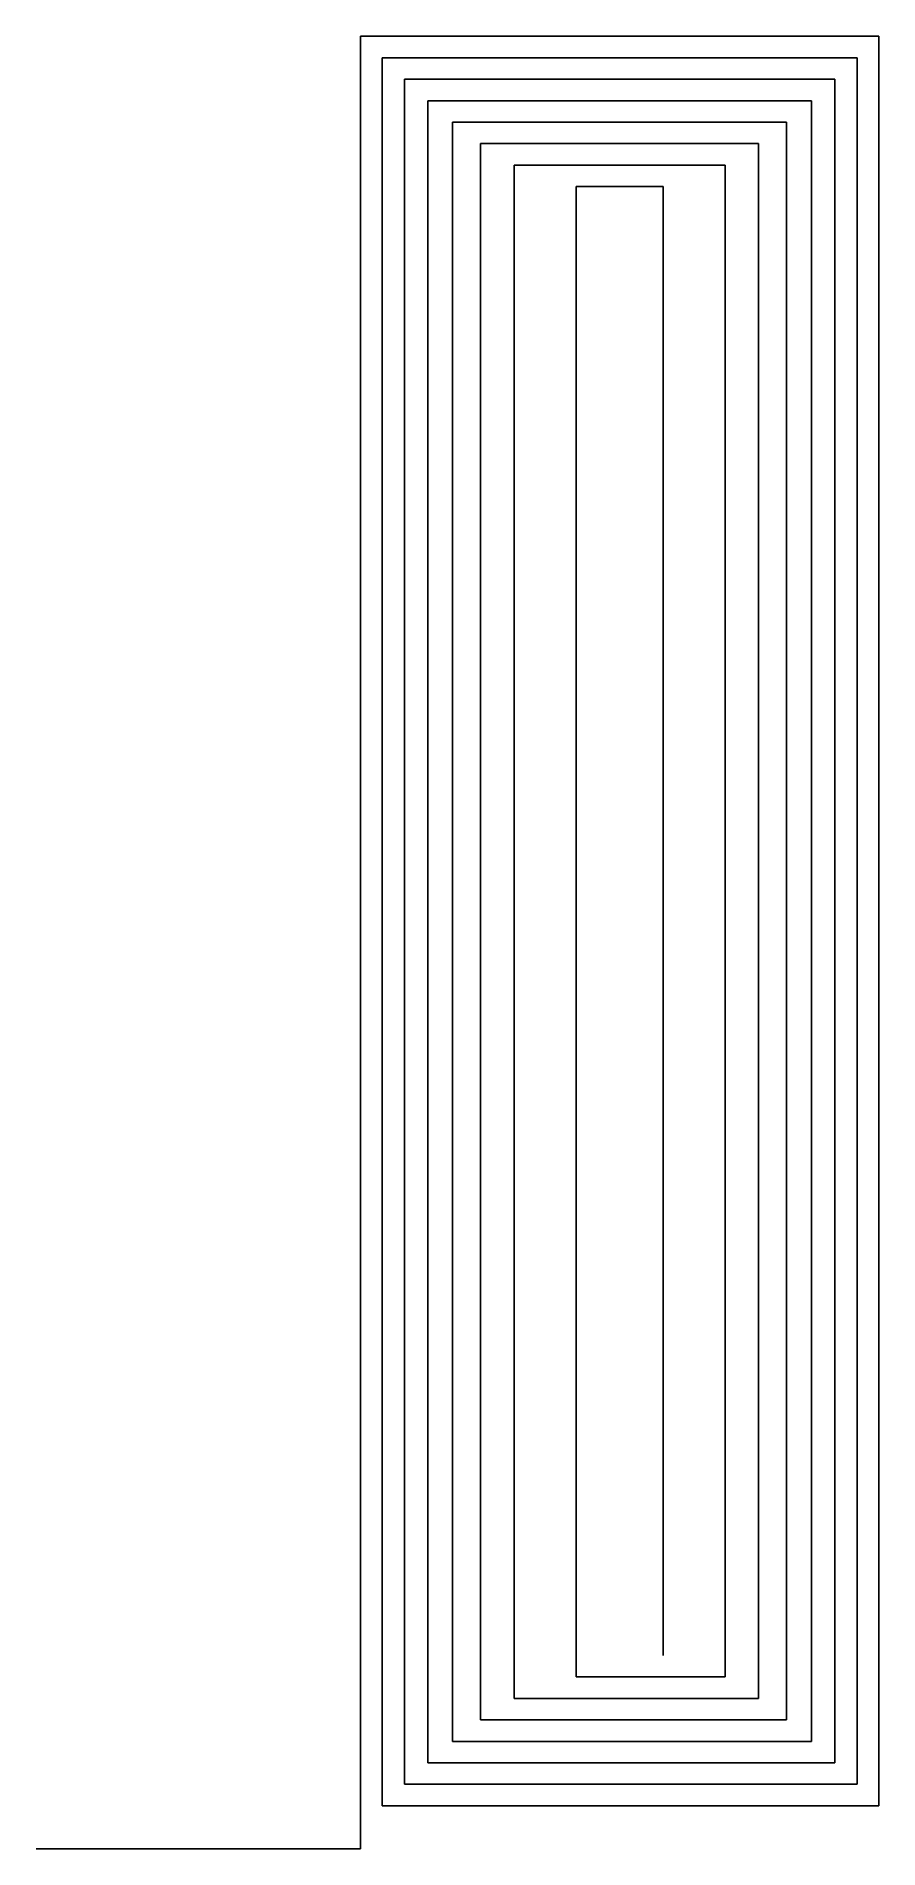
# Model space of a CAD drawing. Extents: x 142 to 297, y -166 to 170.
import ezdxf

# ---------------------------------------------------------------- set-up
doc = ezdxf.new("R2010")
doc.units = 0
doc.layers.add('MyLines', color=7, linetype='Continuous')

msp = doc.modelspace()

# ---------------------------------------------------------------- linework, layer by layer
at = {"layer": 'MyLines'}
for p, q in [((201.48, -161.56), (201.48, 169.5)), ((201.48, 169.5), (201.48, 169.5)), ((201.48, 169.5), (203.44, 169.5)), ((203.44, 169.5), (205.39, 169.5)), ((205.39, 169.5), (207.34, 169.5)), ((207.34, 169.5), (209.3, 169.5)), ((209.3, 169.5), (211.25, 169.5)), ((211.25, 169.5), (213.21, 169.5)), ((213.21, 169.5), (215.16, 169.5)), ((215.16, 169.5), (217.12, 169.5)), ((217.12, 169.5), (219.07, 169.5)), ((219.07, 169.5), (221.02, 169.5)), ((221.02, 169.5), (222.98, 169.5)), ((222.98, 169.5), (224.93, 169.5)), ((224.93, 169.5), (226.89, 169.5)), ((226.89, 169.5), (228.84, 169.5)), ((228.84, 169.5), (230.8, 169.5)), ((230.8, 169.5), (232.75, 169.5)), ((232.75, 169.5), (234.71, 169.5)), ((234.71, 169.5), (236.66, 169.5)), ((236.66, 169.5), (238.61, 169.5)), ((238.61, 169.5), (240.57, 169.5)), ((240.57, 169.5), (242.52, 169.5)), ((242.52, 169.5), (244.48, 169.5)), ((244.48, 169.5), (246.43, 169.5)), ((246.43, 169.5), (248.39, 169.5)), ((248.39, 169.5), (250.34, 169.5)), ((250.34, 169.5), (252.3, 169.5)), ((252.3, 169.5), (254.25, 169.5)), ((254.25, 169.5), (256.2, 169.5)), ((256.2, 169.5), (258.16, 169.5)), ((258.16, 169.5), (260.11, 169.5)), ((260.11, 169.5), (262.07, 169.5)), ((262.07, 169.5), (264.02, 169.5)), ((264.02, 169.5), (265.98, 169.5)), ((265.98, 169.5), (267.93, 169.5)), ((267.93, 169.5), (269.89, 169.5)), ((269.89, 169.5), (271.84, 169.5)), ((271.84, 169.5), (273.79, 169.5)), ((273.79, 169.5), (275.75, 169.5)), ((275.75, 169.5), (277.7, 169.5)), ((277.7, 169.5), (279.66, 169.5)), ((279.66, 169.5), (281.61, 169.5)), ((281.61, 169.5), (283.57, 169.5)), ((283.57, 169.5), (285.52, 169.5)), ((285.52, 169.5), (287.48, 169.5)), ((287.48, 169.5), (289.43, 169.5)), ((289.43, 169.5), (291.38, 169.5)), ((291.38, 169.5), (293.34, 169.5)), ((293.34, 169.5), (295.29, 169.5)), ((295.29, 169.5), (297.25, 169.5)), ((297.25, 169.5), (297.25, -157.59)), ((205.49, -157.59), (205.49, 165.53)), ((205.49, 165.53), (205.49, 165.53)), ((205.49, 165.53), (207.28, 165.53)), ((207.28, 165.53), (209.07, 165.53)), ((209.07, 165.53), (210.86, 165.53)), ((210.86, 165.53), (212.65, 165.53)), ((212.65, 165.53), (214.45, 165.53)), ((214.45, 165.53), (216.24, 165.53)), ((216.24, 165.53), (218.03, 165.53)), ((218.03, 165.53), (219.82, 165.53)), ((219.82, 165.53), (221.61, 165.53)), ((221.61, 165.53), (223.4, 165.53)), ((223.4, 165.53), (225.19, 165.53)), ((225.19, 165.53), (226.98, 165.53)), ((226.98, 165.53), (228.77, 165.53)), ((228.77, 165.53), (230.56, 165.53)), ((230.56, 165.53), (232.35, 165.53)), ((232.35, 165.53), (234.14, 165.53)), ((234.14, 165.53), (235.93, 165.53)), ((235.93, 165.53), (237.72, 165.53)), ((237.72, 165.53), (239.52, 165.53)), ((239.52, 165.53), (241.31, 165.53)), ((241.31, 165.53), (243.1, 165.53)), ((243.1, 165.53), (244.89, 165.53)), ((244.89, 165.53), (246.68, 165.53)), ((246.68, 165.53), (248.47, 165.53)), ((248.47, 165.53), (250.26, 165.53)), ((250.26, 165.53), (252.05, 165.53)), ((252.05, 165.53), (253.84, 165.53)), ((253.84, 165.53), (255.63, 165.53)), ((255.63, 165.53), (257.42, 165.53)), ((257.42, 165.53), (259.21, 165.53)), ((259.21, 165.53), (261, 165.53)), ((261, 165.53), (262.79, 165.53)), ((262.79, 165.53), (264.58, 165.53)), ((264.58, 165.53), (266.38, 165.53)), ((266.38, 165.53), (268.17, 165.53)), ((268.17, 165.53), (269.96, 165.53)), ((269.96, 165.53), (271.75, 165.53)), ((271.75, 165.53), (273.54, 165.53)), ((273.54, 165.53), (275.33, 165.53)), ((275.33, 165.53), (277.12, 165.53)), ((277.12, 165.53), (278.91, 165.53)), ((278.91, 165.53), (280.7, 165.53)), ((280.7, 165.53), (282.49, 165.53)), ((282.49, 165.53), (284.28, 165.53)), ((284.28, 165.53), (286.07, 165.53)), ((286.07, 165.53), (287.86, 165.53)), ((287.86, 165.53), (289.65, 165.53)), ((289.65, 165.53), (291.45, 165.53)), ((291.45, 165.53), (293.24, 165.53)), ((293.24, 165.53), (293.24, -153.62)), ((209.6, -153.62), (209.6, 161.56)), ((209.6, 161.56), (209.6, 161.56)), ((209.6, 161.56), (211.23, 161.56)), ((211.23, 161.56), (212.85, 161.56)), ((212.85, 161.56), (214.47, 161.56)), ((214.47, 161.56), (216.1, 161.56)), ((216.1, 161.56), (217.72, 161.56)), ((217.72, 161.56), (219.34, 161.56)), ((219.34, 161.56), (220.96, 161.56)), ((220.96, 161.56), (222.59, 161.56)), ((222.59, 161.56), (224.21, 161.56)), ((224.21, 161.56), (225.83, 161.56)), ((225.83, 161.56), (227.46, 161.56)), ((227.46, 161.56), (229.08, 161.56)), ((229.08, 161.56), (230.7, 161.56)), ((230.7, 161.56), (232.32, 161.56)), ((232.32, 161.56), (233.95, 161.56)), ((233.95, 161.56), (235.57, 161.56)), ((235.57, 161.56), (237.19, 161.56)), ((237.19, 161.56), (238.82, 161.56)), ((238.82, 161.56), (240.44, 161.56)), ((240.44, 161.56), (242.06, 161.56)), ((242.06, 161.56), (243.68, 161.56)), ((243.68, 161.56), (245.31, 161.56)), ((245.31, 161.56), (246.93, 161.56)), ((246.93, 161.56), (248.55, 161.56)), ((248.55, 161.56), (250.18, 161.56)), ((250.18, 161.56), (251.8, 161.56)), ((251.8, 161.56), (253.42, 161.56)), ((253.42, 161.56), (255.04, 161.56)), ((255.04, 161.56), (256.67, 161.56)), ((256.67, 161.56), (258.29, 161.56)), ((258.29, 161.56), (259.91, 161.56)), ((259.91, 161.56), (261.54, 161.56)), ((261.54, 161.56), (263.16, 161.56)), ((263.16, 161.56), (264.78, 161.56)), ((264.78, 161.56), (266.4, 161.56)), ((266.4, 161.56), (268.03, 161.56)), ((268.03, 161.56), (269.65, 161.56)), ((269.65, 161.56), (271.27, 161.56)), ((271.27, 161.56), (272.89, 161.56)), ((272.89, 161.56), (274.52, 161.56)), ((274.52, 161.56), (276.14, 161.56)), ((276.14, 161.56), (277.76, 161.56)), ((277.76, 161.56), (279.39, 161.56)), ((279.39, 161.56), (281.01, 161.56)), ((281.01, 161.56), (282.63, 161.56)), ((282.63, 161.56), (284.25, 161.56)), ((284.25, 161.56), (285.88, 161.56)), ((285.88, 161.56), (287.5, 161.56)), ((287.5, 161.56), (289.12, 161.56)), ((289.12, 161.56), (289.12, -149.66)), ((213.91, -149.66), (213.91, 157.59)), ((213.91, 157.59), (213.91, 157.59)), ((213.91, 157.59), (215.35, 157.59)), ((215.35, 157.59), (216.8, 157.59)), ((216.8, 157.59), (218.25, 157.59)), ((218.25, 157.59), (219.69, 157.59)), ((219.69, 157.59), (221.14, 157.59)), ((221.14, 157.59), (222.59, 157.59)), ((222.59, 157.59), (224.04, 157.59)), ((224.04, 157.59), (225.48, 157.59)), ((225.48, 157.59), (226.93, 157.59)), ((226.93, 157.59), (228.38, 157.59)), ((228.38, 157.59), (229.83, 157.59)), ((229.83, 157.59), (231.27, 157.59)), ((231.27, 157.59), (232.72, 157.59)), ((232.72, 157.59), (234.17, 157.59)), ((234.17, 157.59), (235.61, 157.59)), ((235.61, 157.59), (237.06, 157.59)), ((237.06, 157.59), (238.51, 157.59)), ((238.51, 157.59), (239.96, 157.59)), ((239.96, 157.59), (241.4, 157.59)), ((241.4, 157.59), (242.85, 157.59)), ((242.85, 157.59), (244.3, 157.59)), ((244.3, 157.59), (245.75, 157.59)), ((245.75, 157.59), (247.19, 157.59)), ((247.19, 157.59), (248.64, 157.59)), ((248.64, 157.59), (250.09, 157.59)), ((250.09, 157.59), (251.53, 157.59)), ((251.53, 157.59), (252.98, 157.59)), ((252.98, 157.59), (254.43, 157.59)), ((254.43, 157.59), (255.88, 157.59)), ((255.88, 157.59), (257.32, 157.59)), ((257.32, 157.59), (258.77, 157.59)), ((258.77, 157.59), (260.22, 157.59)), ((260.22, 157.59), (261.67, 157.59)), ((261.67, 157.59), (263.11, 157.59)), ((263.11, 157.59), (264.56, 157.59)), ((264.56, 157.59), (266.01, 157.59)), ((266.01, 157.59), (267.45, 157.59)), ((267.45, 157.59), (268.9, 157.59)), ((268.9, 157.59), (270.35, 157.59)), ((270.35, 157.59), (271.8, 157.59)), ((271.8, 157.59), (273.24, 157.59)), ((273.24, 157.59), (274.69, 157.59)), ((274.69, 157.59), (276.14, 157.59)), ((276.14, 157.59), (277.59, 157.59)), ((277.59, 157.59), (279.03, 157.59)), ((279.03, 157.59), (280.48, 157.59)), ((280.48, 157.59), (281.93, 157.59)), ((281.93, 157.59), (283.37, 157.59)), ((283.37, 157.59), (284.82, 157.59)), ((284.82, 157.59), (284.82, -145.69)), ((218.52, -145.69), (218.52, 153.62)), ((218.52, 153.62), (218.52, 153.62)), ((218.52, 153.62), (219.78, 153.62)), ((219.78, 153.62), (221.04, 153.62)), ((221.04, 153.62), (222.3, 153.62)), ((222.3, 153.62), (223.56, 153.62)), ((223.56, 153.62), (224.82, 153.62)), ((224.82, 153.62), (226.07, 153.62)), ((226.07, 153.62), (227.33, 153.62)), ((227.33, 153.62), (228.59, 153.62)), ((228.59, 153.62), (229.85, 153.62)), ((229.85, 153.62), (231.11, 153.62)), ((231.11, 153.62), (232.37, 153.62)), ((232.37, 153.62), (233.63, 153.62)), ((233.63, 153.62), (234.89, 153.62)), ((234.89, 153.62), (236.15, 153.62)), ((236.15, 153.62), (237.4, 153.62)), ((237.4, 153.62), (238.66, 153.62)), ((238.66, 153.62), (239.92, 153.62)), ((239.92, 153.62), (241.18, 153.62)), ((241.18, 153.62), (242.44, 153.62)), ((242.44, 153.62), (243.7, 153.62)), ((243.7, 153.62), (244.96, 153.62)), ((244.96, 153.62), (246.22, 153.62)), ((246.22, 153.62), (247.48, 153.62)), ((247.48, 153.62), (248.73, 153.62)), ((248.73, 153.62), (249.99, 153.62)), ((249.99, 153.62), (251.25, 153.62)), ((251.25, 153.62), (252.51, 153.62)), ((252.51, 153.62), (253.77, 153.62)), ((253.77, 153.62), (255.03, 153.62)), ((255.03, 153.62), (256.29, 153.62)), ((256.29, 153.62), (257.55, 153.62)), ((257.55, 153.62), (258.81, 153.62)), ((258.81, 153.62), (260.06, 153.62)), ((260.06, 153.62), (261.32, 153.62)), ((261.32, 153.62), (262.58, 153.62)), ((262.58, 153.62), (263.84, 153.62)), ((263.84, 153.62), (265.1, 153.62)), ((265.1, 153.62), (266.36, 153.62)), ((266.36, 153.62), (267.62, 153.62)), ((267.62, 153.62), (268.88, 153.62)), ((268.88, 153.62), (270.14, 153.62)), ((270.14, 153.62), (271.39, 153.62)), ((271.39, 153.62), (272.65, 153.62)), ((272.65, 153.62), (273.91, 153.62)), ((273.91, 153.62), (275.17, 153.62)), ((275.17, 153.62), (276.43, 153.62)), ((276.43, 153.62), (277.69, 153.62)), ((277.69, 153.62), (278.95, 153.62)), ((278.95, 153.62), (280.21, 153.62)), ((280.21, 153.62), (280.21, -141.72)), ((223.67, -141.72), (223.67, 149.66)), ((223.67, 149.66), (223.67, 149.66)), ((223.67, 149.66), (224.72, 149.66)), ((224.72, 149.66), (225.77, 149.66)), ((225.77, 149.66), (226.82, 149.66)), ((226.82, 149.66), (227.87, 149.66)), ((227.87, 149.66), (228.92, 149.66)), ((228.92, 149.66), (229.96, 149.66)), ((229.96, 149.66), (231.01, 149.66)), ((231.01, 149.66), (232.06, 149.66)), ((232.06, 149.66), (233.11, 149.66)), ((233.11, 149.66), (234.16, 149.66)), ((234.16, 149.66), (235.21, 149.66)), ((235.21, 149.66), (236.26, 149.66)), ((236.26, 149.66), (237.3, 149.66)), ((237.3, 149.66), (238.35, 149.66)), ((238.35, 149.66), (239.4, 149.66)), ((239.4, 149.66), (240.45, 149.66)), ((240.45, 149.66), (241.5, 149.66)), ((241.5, 149.66), (242.55, 149.66)), ((242.55, 149.66), (243.6, 149.66)), ((243.6, 149.66), (244.64, 149.66)), ((244.64, 149.66), (245.69, 149.66)), ((245.69, 149.66), (246.74, 149.66)), ((246.74, 149.66), (247.79, 149.66)), ((247.79, 149.66), (248.84, 149.66)), ((248.84, 149.66), (249.89, 149.66)), ((249.89, 149.66), (250.94, 149.66)), ((250.94, 149.66), (251.99, 149.66)), ((251.99, 149.66), (253.03, 149.66)), ((253.03, 149.66), (254.08, 149.66)), ((254.08, 149.66), (255.13, 149.66)), ((255.13, 149.66), (256.18, 149.66)), ((256.18, 149.66), (257.23, 149.66)), ((257.23, 149.66), (258.28, 149.66)), ((258.28, 149.66), (259.33, 149.66)), ((259.33, 149.66), (260.37, 149.66)), ((260.37, 149.66), (261.42, 149.66)), ((261.42, 149.66), (262.47, 149.66)), ((262.47, 149.66), (263.52, 149.66)), ((263.52, 149.66), (264.57, 149.66)), ((264.57, 149.66), (265.62, 149.66)), ((265.62, 149.66), (266.67, 149.66)), ((266.67, 149.66), (267.72, 149.66)), ((267.72, 149.66), (268.76, 149.66)), ((268.76, 149.66), (269.81, 149.66)), ((269.81, 149.66), (270.86, 149.66)), ((270.86, 149.66), (271.91, 149.66)), ((271.91, 149.66), (272.96, 149.66)), ((272.96, 149.66), (274.01, 149.66)), ((274.01, 149.66), (275.06, 149.66)), ((275.06, 149.66), (275.06, -137.75)), ((229.87, -137.75), (229.87, 145.69)), ((229.87, 145.69), (229.87, 145.69)), ((229.87, 145.69), (230.66, 145.69)), ((230.66, 145.69), (231.46, 145.69)), ((231.46, 145.69), (232.26, 145.69)), ((232.26, 145.69), (233.05, 145.69)), ((233.05, 145.69), (233.85, 145.69)), ((233.85, 145.69), (234.64, 145.69)), ((234.64, 145.69), (235.44, 145.69)), ((235.44, 145.69), (236.23, 145.69)), ((236.23, 145.69), (237.03, 145.69)), ((237.03, 145.69), (237.83, 145.69)), ((237.83, 145.69), (238.62, 145.69)), ((238.62, 145.69), (239.42, 145.69)), ((239.42, 145.69), (240.21, 145.69)), ((240.21, 145.69), (241.01, 145.69)), ((241.01, 145.69), (241.8, 145.69)), ((241.8, 145.69), (242.6, 145.69)), ((242.6, 145.69), (243.4, 145.69)), ((243.4, 145.69), (244.19, 145.69)), ((244.19, 145.69), (244.99, 145.69)), ((244.99, 145.69), (245.78, 145.69)), ((245.78, 145.69), (246.58, 145.69)), ((246.58, 145.69), (247.37, 145.69)), ((247.37, 145.69), (248.17, 145.69)), ((248.17, 145.69), (248.97, 145.69)), ((248.97, 145.69), (249.76, 145.69)), ((249.76, 145.69), (250.56, 145.69)), ((250.56, 145.69), (251.35, 145.69)), ((251.35, 145.69), (252.15, 145.69)), ((252.15, 145.69), (252.94, 145.69)), ((252.94, 145.69), (253.74, 145.69)), ((253.74, 145.69), (254.54, 145.69)), ((254.54, 145.69), (255.33, 145.69)), ((255.33, 145.69), (256.13, 145.69)), ((256.13, 145.69), (256.92, 145.69)), ((256.92, 145.69), (257.72, 145.69)), ((257.72, 145.69), (258.52, 145.69)), ((258.52, 145.69), (259.31, 145.69)), ((259.31, 145.69), (260.11, 145.69)), ((260.11, 145.69), (260.9, 145.69)), ((260.9, 145.69), (261.7, 145.69)), ((261.7, 145.69), (262.49, 145.69)), ((262.49, 145.69), (263.29, 145.69)), ((263.29, 145.69), (264.09, 145.69)), ((264.09, 145.69), (264.88, 145.69)), ((264.88, 145.69), (265.68, 145.69)), ((265.68, 145.69), (266.47, 145.69)), ((266.47, 145.69), (267.27, 145.69)), ((267.27, 145.69), (268.06, 145.69)), ((268.06, 145.69), (268.86, 145.69)), ((268.86, 145.69), (268.86, -133.78)), ((241.34, -133.78), (241.34, 141.72)), ((241.34, 141.72), (241.34, 141.72)), ((241.34, 141.72), (241.67, 141.72)), ((241.67, 141.72), (242, 141.72)), ((242, 141.72), (242.32, 141.72)), ((242.32, 141.72), (242.65, 141.72)), ((242.65, 141.72), (242.98, 141.72)), ((242.98, 141.72), (243.31, 141.72)), ((243.31, 141.72), (243.63, 141.72)), ((243.63, 141.72), (243.96, 141.72)), ((243.96, 141.72), (244.29, 141.72)), ((244.29, 141.72), (244.62, 141.72)), ((244.62, 141.72), (244.94, 141.72)), ((244.94, 141.72), (245.27, 141.72)), ((245.27, 141.72), (245.6, 141.72)), ((245.6, 141.72), (245.93, 141.72)), ((245.93, 141.72), (246.25, 141.72)), ((246.25, 141.72), (246.58, 141.72)), ((246.58, 141.72), (246.91, 141.72)), ((246.91, 141.72), (247.24, 141.72)), ((247.24, 141.72), (247.56, 141.72)), ((247.56, 141.72), (247.89, 141.72)), ((247.89, 141.72), (248.22, 141.72)), ((248.22, 141.72), (248.55, 141.72)), ((248.55, 141.72), (248.87, 141.72)), ((248.87, 141.72), (249.2, 141.72)), ((249.2, 141.72), (249.53, 141.72)), ((249.53, 141.72), (249.86, 141.72)), ((249.86, 141.72), (250.18, 141.72)), ((250.18, 141.72), (250.51, 141.72)), ((250.51, 141.72), (250.84, 141.72)), ((250.84, 141.72), (251.16, 141.72)), ((251.16, 141.72), (251.49, 141.72)), ((251.49, 141.72), (251.82, 141.72)), ((251.82, 141.72), (252.15, 141.72)), ((252.15, 141.72), (252.47, 141.72)), ((252.47, 141.72), (252.8, 141.72)), ((252.8, 141.72), (253.13, 141.72)), ((253.13, 141.72), (253.46, 141.72)), ((253.46, 141.72), (253.78, 141.72)), ((253.78, 141.72), (254.11, 141.72)), ((254.11, 141.72), (254.44, 141.72)), ((254.44, 141.72), (254.77, 141.72)), ((254.77, 141.72), (255.09, 141.72)), ((255.09, 141.72), (255.42, 141.72)), ((255.42, 141.72), (255.75, 141.72)), ((255.75, 141.72), (256.08, 141.72)), ((256.08, 141.72), (256.4, 141.72)), ((256.4, 141.72), (256.73, 141.72)), ((256.73, 141.72), (257.06, 141.72)), ((257.06, 141.72), (257.39, 141.72)), ((257.39, 141.72), (257.39, -129.81)), ((257.39, -129.81), (257.39, -129.81)), ((257.39, -129.81), (257.39, -129.81)), ((257.39, -129.81), (257.39, -129.81)), ((257.39, -129.81), (257.39, -129.81)), ((257.39, -129.81), (257.39, -129.81)), ((257.39, -129.81), (257.39, -129.81)), ((257.39, -129.81), (257.39, -129.81)), ((257.39, -129.81), (257.39, -129.81)), ((257.39, -129.81), (257.39, -129.81)), ((257.39, -129.81), (257.39, -129.81)), ((257.39, -129.81), (257.39, -129.81)), ((257.39, -129.81), (257.39, -129.81)), ((257.39, -129.81), (257.39, -129.81)), ((257.39, -129.81), (257.39, -129.81)), ((257.39, -129.81), (257.39, -129.81)), ((257.39, -129.81), (257.39, -129.81)), ((257.39, -129.81), (257.39, -129.81)), ((257.39, -129.81), (257.39, -129.81)), ((257.39, -129.81), (257.39, -129.81)), ((257.39, -129.81), (257.39, -129.81)), ((257.39, -129.81), (257.39, -129.81)), ((257.39, -129.81), (257.39, -129.81)), ((257.39, -129.81), (257.39, -129.81)), ((257.39, -129.81), (257.39, -129.81)), ((257.39, -129.81), (257.39, -129.81)), ((257.39, -129.81), (257.39, -129.81)), ((257.39, -129.81), (257.39, -129.81)), ((257.39, -129.81), (257.39, -129.81)), ((257.39, -129.81), (257.39, -129.81)), ((257.39, -129.81), (257.39, -129.81)), ((257.39, -129.81), (257.39, -129.81)), ((257.39, -129.81), (257.39, -129.81)), ((257.39, -129.81), (257.39, -129.81)), ((257.39, -129.81), (257.39, -129.81)), ((257.39, -129.81), (257.39, -129.81)), ((257.39, -129.81), (257.39, -129.81)), ((257.39, -129.81), (257.39, -129.81)), ((257.39, -129.81), (257.39, -129.81)), ((257.39, -129.81), (257.39, -129.81)), ((257.39, -129.81), (257.39, -129.81)), ((257.39, -129.81), (257.39, -129.81)), ((257.39, -129.81), (257.39, -129.81)), ((257.39, -129.81), (257.39, -129.81)), ((257.39, -129.81), (257.39, -129.81)), ((257.39, -129.81), (257.39, -129.81)), ((257.39, -129.81), (257.39, -129.81)), ((257.39, -129.81), (257.39, -129.81)), ((257.39, -129.81), (257.39, -129.81)), ((257.39, -129.81), (257.39, -129.81)), ((257.39, -129.81), (257.39, -129.81)), ((241.9, -133.78), (241.34, -133.78)), ((241.34, -133.78), (241.34, -133.78)), ((242.46, -133.78), (241.9, -133.78)), ((243.03, -133.78), (242.46, -133.78)), ((243.59, -133.78), (243.03, -133.78)), ((244.15, -133.78), (243.59, -133.78)), ((244.71, -133.78), (244.15, -133.78)), ((245.27, -133.78), (244.71, -133.78)), ((245.83, -133.78), (245.27, -133.78)), ((246.4, -133.78), (245.83, -133.78)), ((246.96, -133.78), (246.4, -133.78)), ((247.52, -133.78), (246.96, -133.78)), ((248.08, -133.78), (247.52, -133.78)), ((248.64, -133.78), (248.08, -133.78)), ((249.2, -133.78), (248.64, -133.78)), ((249.77, -133.78), (249.2, -133.78)), ((250.33, -133.78), (249.77, -133.78)), ((250.89, -133.78), (250.33, -133.78)), ((251.45, -133.78), (250.89, -133.78)), ((252.01, -133.78), (251.45, -133.78)), ((252.57, -133.78), (252.01, -133.78)), ((253.14, -133.78), (252.57, -133.78)), ((253.7, -133.78), (253.14, -133.78)), ((254.26, -133.78), (253.7, -133.78)), ((254.82, -133.78), (254.26, -133.78)), ((255.38, -133.78), (254.82, -133.78)), ((255.94, -133.78), (255.38, -133.78)), ((256.5, -133.78), (255.94, -133.78)), ((257.07, -133.78), (256.5, -133.78)), ((257.63, -133.78), (257.07, -133.78)), ((258.19, -133.78), (257.63, -133.78)), ((258.75, -133.78), (258.19, -133.78)), ((259.31, -133.78), (258.75, -133.78)), ((259.87, -133.78), (259.31, -133.78)), ((260.44, -133.78), (259.87, -133.78)), ((261, -133.78), (260.44, -133.78)), ((261.56, -133.78), (261, -133.78)), ((262.12, -133.78), (261.56, -133.78)), ((262.68, -133.78), (262.12, -133.78)), ((263.24, -133.78), (262.68, -133.78)), ((263.81, -133.78), (263.24, -133.78)), ((264.37, -133.78), (263.81, -133.78)), ((264.93, -133.78), (264.37, -133.78)), ((265.49, -133.78), (264.93, -133.78)), ((266.05, -133.78), (265.49, -133.78)), ((266.61, -133.78), (266.05, -133.78)), ((267.18, -133.78), (266.61, -133.78)), ((267.74, -133.78), (267.18, -133.78)), ((268.3, -133.78), (267.74, -133.78)), ((268.86, -133.78), (268.3, -133.78)), ((268.86, -133.78), (268.86, -133.78)), ((230.79, -137.75), (229.87, -137.75)), ((229.87, -137.75), (229.87, -137.75)), ((231.71, -137.75), (230.79, -137.75)), ((232.63, -137.75), (231.71, -137.75)), ((233.56, -137.75), (232.63, -137.75)), ((234.48, -137.75), (233.56, -137.75)), ((235.4, -137.75), (234.48, -137.75)), ((236.32, -137.75), (235.4, -137.75)), ((237.25, -137.75), (236.32, -137.75)), ((238.17, -137.75), (237.25, -137.75)), ((239.09, -137.75), (238.17, -137.75)), ((240.01, -137.75), (239.09, -137.75)), ((240.93, -137.75), (240.01, -137.75)), ((241.86, -137.75), (240.93, -137.75)), ((242.78, -137.75), (241.86, -137.75)), ((243.7, -137.75), (242.78, -137.75)), ((244.62, -137.75), (243.7, -137.75)), ((245.55, -137.75), (244.62, -137.75)), ((246.47, -137.75), (245.55, -137.75)), ((247.39, -137.75), (246.47, -137.75)), ((248.31, -137.75), (247.39, -137.75)), ((249.23, -137.75), (248.31, -137.75)), ((250.16, -137.75), (249.23, -137.75)), ((251.08, -137.75), (250.16, -137.75)), ((252, -137.75), (251.08, -137.75)), ((252.92, -137.75), (252, -137.75)), ((253.85, -137.75), (252.92, -137.75)), ((254.77, -137.75), (253.85, -137.75)), ((255.69, -137.75), (254.77, -137.75)), ((256.61, -137.75), (255.69, -137.75)), ((257.53, -137.75), (256.61, -137.75)), ((258.46, -137.75), (257.53, -137.75)), ((259.38, -137.75), (258.46, -137.75)), ((260.3, -137.75), (259.38, -137.75)), ((261.22, -137.75), (260.3, -137.75)), ((262.15, -137.75), (261.22, -137.75)), ((263.07, -137.75), (262.15, -137.75)), ((263.99, -137.75), (263.07, -137.75)), ((264.91, -137.75), (263.99, -137.75)), ((265.83, -137.75), (264.91, -137.75)), ((266.76, -137.75), (265.83, -137.75)), ((267.68, -137.75), (266.76, -137.75)), ((268.6, -137.75), (267.68, -137.75)), ((269.52, -137.75), (268.6, -137.75)), ((270.44, -137.75), (269.52, -137.75)), ((271.37, -137.75), (270.44, -137.75)), ((272.29, -137.75), (271.37, -137.75)), ((273.21, -137.75), (272.29, -137.75)), ((274.13, -137.75), (273.21, -137.75)), ((275.06, -137.75), (274.13, -137.75)), ((275.06, -137.75), (275.06, -137.75)), ((224.83, -141.72), (223.67, -141.72)), ((223.67, -141.72), (223.67, -141.72)), ((225.98, -141.72), (224.83, -141.72)), ((227.13, -141.72), (225.98, -141.72)), ((228.29, -141.72), (227.13, -141.72)), ((229.44, -141.72), (228.29, -141.72)), ((230.59, -141.72), (229.44, -141.72)), ((231.75, -141.72), (230.59, -141.72)), ((232.9, -141.72), (231.75, -141.72)), ((234.06, -141.72), (232.9, -141.72)), ((235.21, -141.72), (234.06, -141.72)), ((236.36, -141.72), (235.21, -141.72)), ((237.52, -141.72), (236.36, -141.72)), ((238.67, -141.72), (237.52, -141.72)), ((239.82, -141.72), (238.67, -141.72)), ((240.98, -141.72), (239.82, -141.72)), ((242.13, -141.72), (240.98, -141.72)), ((243.29, -141.72), (242.13, -141.72)), ((244.44, -141.72), (243.29, -141.72)), ((245.59, -141.72), (244.44, -141.72)), ((246.75, -141.72), (245.59, -141.72)), ((247.9, -141.72), (246.75, -141.72)), ((249.05, -141.72), (247.9, -141.72)), ((250.21, -141.72), (249.05, -141.72)), ((251.36, -141.72), (250.21, -141.72)), ((252.52, -141.72), (251.36, -141.72)), ((253.67, -141.72), (252.52, -141.72)), ((254.82, -141.72), (253.67, -141.72)), ((255.98, -141.72), (254.82, -141.72)), ((257.13, -141.72), (255.98, -141.72)), ((258.29, -141.72), (257.13, -141.72)), ((259.44, -141.72), (258.29, -141.72)), ((260.59, -141.72), (259.44, -141.72)), ((261.75, -141.72), (260.59, -141.72)), ((262.9, -141.72), (261.75, -141.72)), ((264.05, -141.72), (262.9, -141.72)), ((265.21, -141.72), (264.05, -141.72)), ((266.36, -141.72), (265.21, -141.72)), ((267.52, -141.72), (266.36, -141.72)), ((268.67, -141.72), (267.52, -141.72)), ((269.82, -141.72), (268.67, -141.72)), ((270.98, -141.72), (269.82, -141.72)), ((272.13, -141.72), (270.98, -141.72)), ((273.28, -141.72), (272.13, -141.72)), ((274.44, -141.72), (273.28, -141.72)), ((275.59, -141.72), (274.44, -141.72)), ((276.75, -141.72), (275.59, -141.72)), ((277.9, -141.72), (276.75, -141.72)), ((279.05, -141.72), (277.9, -141.72)), ((280.21, -141.72), (279.05, -141.72)), ((280.21, -141.72), (280.21, -141.72)), ((219.87, -145.69), (218.52, -145.69)), ((218.52, -145.69), (218.52, -145.69)), ((221.23, -145.69), (219.87, -145.69)), ((222.58, -145.69), (221.23, -145.69)), ((223.93, -145.69), (222.58, -145.69)), ((225.29, -145.69), (223.93, -145.69)), ((226.64, -145.69), (225.29, -145.69)), ((227.99, -145.69), (226.64, -145.69)), ((229.35, -145.69), (227.99, -145.69)), ((230.7, -145.69), (229.35, -145.69)), ((232.05, -145.69), (230.7, -145.69)), ((233.4, -145.69), (232.05, -145.69)), ((234.76, -145.69), (233.4, -145.69)), ((236.11, -145.69), (234.76, -145.69)), ((237.46, -145.69), (236.11, -145.69)), ((238.82, -145.69), (237.46, -145.69)), ((240.17, -145.69), (238.82, -145.69)), ((241.52, -145.69), (240.17, -145.69)), ((242.88, -145.69), (241.52, -145.69)), ((244.23, -145.69), (242.88, -145.69)), ((245.58, -145.69), (244.23, -145.69)), ((246.94, -145.69), (245.58, -145.69)), ((248.29, -145.69), (246.94, -145.69)), ((249.64, -145.69), (248.29, -145.69)), ((251, -145.69), (249.64, -145.69)), ((252.35, -145.69), (251, -145.69)), ((253.7, -145.69), (252.35, -145.69)), ((255.05, -145.69), (253.7, -145.69)), ((256.41, -145.69), (255.05, -145.69)), ((257.76, -145.69), (256.41, -145.69)), ((259.11, -145.69), (257.76, -145.69)), ((260.47, -145.69), (259.11, -145.69)), ((261.82, -145.69), (260.47, -145.69)), ((263.17, -145.69), (261.82, -145.69)), ((264.53, -145.69), (263.17, -145.69)), ((265.88, -145.69), (264.53, -145.69)), ((267.23, -145.69), (265.88, -145.69)), ((268.59, -145.69), (267.23, -145.69)), ((269.94, -145.69), (268.59, -145.69)), ((271.29, -145.69), (269.94, -145.69)), ((272.64, -145.69), (271.29, -145.69)), ((274, -145.69), (272.64, -145.69)), ((275.35, -145.69), (274, -145.69)), ((276.7, -145.69), (275.35, -145.69)), ((278.06, -145.69), (276.7, -145.69)), ((279.41, -145.69), (278.06, -145.69)), ((280.76, -145.69), (279.41, -145.69)), ((282.12, -145.69), (280.76, -145.69)), ((283.47, -145.69), (282.12, -145.69)), ((284.82, -145.69), (283.47, -145.69)), ((284.82, -145.69), (284.82, -145.69)), ((215.44, -149.66), (213.91, -149.66)), ((213.91, -149.66), (213.91, -149.66)), ((216.98, -149.66), (215.44, -149.66)), ((218.51, -149.66), (216.98, -149.66)), ((220.05, -149.66), (218.51, -149.66)), ((221.58, -149.66), (220.05, -149.66)), ((223.12, -149.66), (221.58, -149.66)), ((224.65, -149.66), (223.12, -149.66)), ((226.19, -149.66), (224.65, -149.66)), ((227.72, -149.66), (226.19, -149.66)), ((229.26, -149.66), (227.72, -149.66)), ((230.79, -149.66), (229.26, -149.66)), ((232.33, -149.66), (230.79, -149.66)), ((233.86, -149.66), (232.33, -149.66)), ((235.4, -149.66), (233.86, -149.66)), ((236.93, -149.66), (235.4, -149.66)), ((238.47, -149.66), (236.93, -149.66)), ((240, -149.66), (238.47, -149.66)), ((241.54, -149.66), (240, -149.66)), ((243.07, -149.66), (241.54, -149.66)), ((244.61, -149.66), (243.07, -149.66)), ((246.14, -149.66), (244.61, -149.66)), ((247.68, -149.66), (246.14, -149.66)), ((249.21, -149.66), (247.68, -149.66)), ((250.75, -149.66), (249.21, -149.66)), ((252.28, -149.66), (250.75, -149.66)), ((253.82, -149.66), (252.28, -149.66)), ((255.35, -149.66), (253.82, -149.66)), ((256.89, -149.66), (255.35, -149.66)), ((258.42, -149.66), (256.89, -149.66)), ((259.96, -149.66), (258.42, -149.66)), ((261.49, -149.66), (259.96, -149.66)), ((263.03, -149.66), (261.49, -149.66)), ((264.56, -149.66), (263.03, -149.66)), ((266.1, -149.66), (264.56, -149.66)), ((267.63, -149.66), (266.1, -149.66)), ((269.17, -149.66), (267.63, -149.66)), ((270.7, -149.66), (269.17, -149.66)), ((272.24, -149.66), (270.7, -149.66)), ((273.77, -149.66), (272.24, -149.66)), ((275.31, -149.66), (273.77, -149.66)), ((276.84, -149.66), (275.31, -149.66)), ((278.38, -149.66), (276.84, -149.66)), ((279.91, -149.66), (278.38, -149.66)), ((281.45, -149.66), (279.91, -149.66)), ((282.98, -149.66), (281.45, -149.66)), ((284.52, -149.66), (282.98, -149.66)), ((286.05, -149.66), (284.52, -149.66)), ((287.59, -149.66), (286.05, -149.66)), ((289.12, -149.66), (287.59, -149.66)), ((289.12, -149.66), (289.12, -149.66)), ((211.31, -153.62), (209.6, -153.62)), ((209.6, -153.62), (209.6, -153.62)), ((213.02, -153.62), (211.31, -153.62)), ((214.73, -153.62), (213.02, -153.62)), ((216.43, -153.62), (214.73, -153.62)), ((218.14, -153.62), (216.43, -153.62)), ((219.85, -153.62), (218.14, -153.62)), ((221.55, -153.62), (219.85, -153.62)), ((223.26, -153.62), (221.55, -153.62)), ((224.97, -153.62), (223.26, -153.62)), ((226.67, -153.62), (224.97, -153.62)), ((228.38, -153.62), (226.67, -153.62)), ((230.09, -153.62), (228.38, -153.62)), ((231.79, -153.62), (230.09, -153.62)), ((233.5, -153.62), (231.79, -153.62)), ((235.21, -153.62), (233.5, -153.62)), ((236.91, -153.62), (235.21, -153.62)), ((238.62, -153.62), (236.91, -153.62)), ((240.33, -153.62), (238.62, -153.62)), ((242.03, -153.62), (240.33, -153.62)), ((243.74, -153.62), (242.03, -153.62)), ((245.45, -153.62), (243.74, -153.62)), ((247.15, -153.62), (245.45, -153.62)), ((248.86, -153.62), (247.15, -153.62)), ((250.57, -153.62), (248.86, -153.62)), ((252.27, -153.62), (250.57, -153.62)), ((253.98, -153.62), (252.27, -153.62)), ((255.69, -153.62), (253.98, -153.62)), ((257.39, -153.62), (255.69, -153.62)), ((259.1, -153.62), (257.39, -153.62)), ((260.81, -153.62), (259.1, -153.62)), ((262.51, -153.62), (260.81, -153.62)), ((264.22, -153.62), (262.51, -153.62)), ((265.93, -153.62), (264.22, -153.62)), ((267.63, -153.62), (265.93, -153.62)), ((269.34, -153.62), (267.63, -153.62)), ((271.05, -153.62), (269.34, -153.62)), ((272.75, -153.62), (271.05, -153.62)), ((274.46, -153.62), (272.75, -153.62)), ((276.17, -153.62), (274.46, -153.62)), ((277.88, -153.62), (276.17, -153.62)), ((279.58, -153.62), (277.88, -153.62)), ((281.29, -153.62), (279.58, -153.62)), ((283, -153.62), (281.29, -153.62)), ((284.7, -153.62), (283, -153.62)), ((286.41, -153.62), (284.7, -153.62)), ((288.12, -153.62), (286.41, -153.62)), ((289.82, -153.62), (288.12, -153.62)), ((291.53, -153.62), (289.82, -153.62)), ((293.24, -153.62), (291.53, -153.62)), ((293.24, -153.62), (293.24, -153.62)), ((207.36, -157.59), (205.49, -157.59)), ((205.49, -157.59), (205.49, -157.59)), ((209.24, -157.59), (207.36, -157.59)), ((211.11, -157.59), (209.24, -157.59)), ((212.98, -157.59), (211.11, -157.59)), ((214.85, -157.59), (212.98, -157.59)), ((216.73, -157.59), (214.85, -157.59)), ((218.6, -157.59), (216.73, -157.59)), ((220.47, -157.59), (218.6, -157.59)), ((222.34, -157.59), (220.47, -157.59)), ((224.22, -157.59), (222.34, -157.59)), ((226.09, -157.59), (224.22, -157.59)), ((227.96, -157.59), (226.09, -157.59)), ((229.84, -157.59), (227.96, -157.59)), ((231.71, -157.59), (229.84, -157.59)), ((233.58, -157.59), (231.71, -157.59)), ((235.45, -157.59), (233.58, -157.59)), ((237.33, -157.59), (235.45, -157.59)), ((239.2, -157.59), (237.33, -157.59)), ((241.07, -157.59), (239.2, -157.59)), ((242.94, -157.59), (241.07, -157.59)), ((244.82, -157.59), (242.94, -157.59)), ((246.69, -157.59), (244.82, -157.59)), ((248.56, -157.59), (246.69, -157.59)), ((250.43, -157.59), (248.56, -157.59)), ((252.31, -157.59), (250.43, -157.59)), ((254.18, -157.59), (252.31, -157.59)), ((256.05, -157.59), (254.18, -157.59)), ((257.92, -157.59), (256.05, -157.59)), ((259.8, -157.59), (257.92, -157.59)), ((261.67, -157.59), (259.8, -157.59)), ((263.54, -157.59), (261.67, -157.59)), ((265.41, -157.59), (263.54, -157.59)), ((267.29, -157.59), (265.41, -157.59)), ((269.16, -157.59), (267.29, -157.59)), ((271.03, -157.59), (269.16, -157.59)), ((272.9, -157.59), (271.03, -157.59)), ((274.78, -157.59), (272.9, -157.59)), ((276.65, -157.59), (274.78, -157.59)), ((278.52, -157.59), (276.65, -157.59)), ((280.39, -157.59), (278.52, -157.59)), ((282.27, -157.59), (280.39, -157.59)), ((284.14, -157.59), (282.27, -157.59)), ((286.01, -157.59), (284.14, -157.59)), ((287.88, -157.59), (286.01, -157.59)), ((289.76, -157.59), (287.88, -157.59)), ((291.63, -157.59), (289.76, -157.59)), ((293.5, -157.59), (291.63, -157.59)), ((295.37, -157.59), (293.5, -157.59)), ((297.25, -157.59), (295.37, -157.59)), ((297.25, -157.59), (297.25, -157.59)), ((201.48, -165.53), (201.48, -161.56)), ((141.6, -165.53), (142.82, -165.53)), ((142.82, -165.53), (144.04, -165.53)), ((144.04, -165.53), (145.26, -165.53)), ((145.26, -165.53), (146.48, -165.53)), ((146.48, -165.53), (147.71, -165.53)), ((147.71, -165.53), (148.93, -165.53)), ((148.93, -165.53), (150.15, -165.53)), ((150.15, -165.53), (151.37, -165.53)), ((151.37, -165.53), (152.6, -165.53)), ((152.6, -165.53), (153.82, -165.53)), ((153.82, -165.53), (155.04, -165.53)), ((155.04, -165.53), (156.26, -165.53)), ((156.26, -165.53), (157.48, -165.53)), ((157.48, -165.53), (158.71, -165.53)), ((158.71, -165.53), (159.93, -165.53)), ((159.93, -165.53), (161.15, -165.53)), ((161.15, -165.53), (162.37, -165.53)), ((162.37, -165.53), (163.59, -165.53)), ((163.59, -165.53), (164.82, -165.53)), ((164.82, -165.53), (166.04, -165.53)), ((166.04, -165.53), (167.26, -165.53)), ((167.26, -165.53), (168.48, -165.53)), ((168.48, -165.53), (169.71, -165.53)), ((169.71, -165.53), (170.93, -165.53)), ((170.93, -165.53), (172.15, -165.53)), ((172.15, -165.53), (173.37, -165.53)), ((173.37, -165.53), (174.59, -165.53)), ((174.59, -165.53), (175.82, -165.53)), ((175.82, -165.53), (177.04, -165.53)), ((177.04, -165.53), (178.26, -165.53)), ((178.26, -165.53), (179.48, -165.53)), ((179.48, -165.53), (180.7, -165.53)), ((180.7, -165.53), (181.93, -165.53)), ((181.93, -165.53), (183.15, -165.53)), ((183.15, -165.53), (184.37, -165.53)), ((184.37, -165.53), (185.59, -165.53)), ((185.59, -165.53), (186.82, -165.53)), ((186.82, -165.53), (188.04, -165.53)), ((188.04, -165.53), (189.26, -165.53)), ((189.26, -165.53), (190.48, -165.53)), ((190.48, -165.53), (191.7, -165.53)), ((191.7, -165.53), (192.93, -165.53)), ((192.93, -165.53), (194.15, -165.53)), ((194.15, -165.53), (195.37, -165.53)), ((195.37, -165.53), (196.59, -165.53)), ((196.59, -165.53), (197.81, -165.53)), ((197.81, -165.53), (199.04, -165.53)), ((199.04, -165.53), (200.26, -165.53)), ((200.26, -165.53), (201.48, -165.53))]:
    msp.add_line(p, q, dxfattribs=at)

doc.saveas('drawing.dxf')
